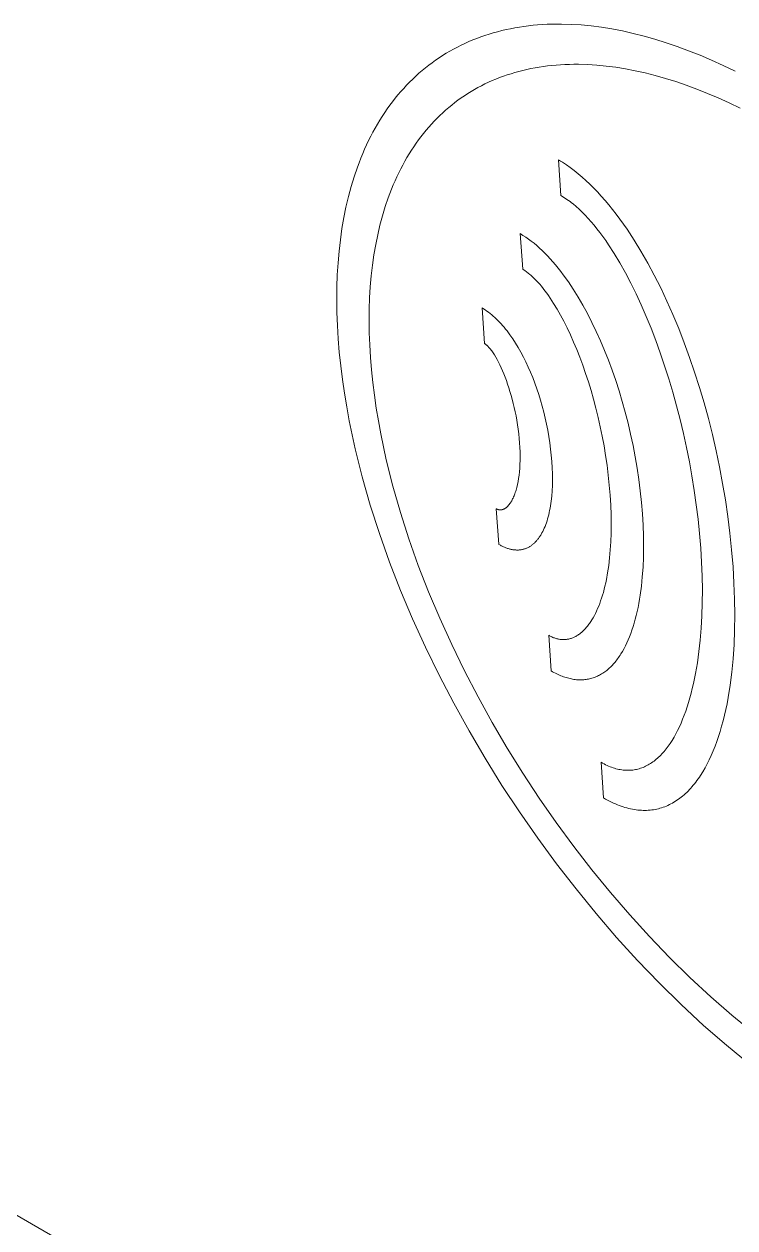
# Model space of a CAD drawing. Header units: inches. Extents: x -8 to 201, y -1 to 136.
# Drawn here: x 143.499 to 144.234, y 70.773 to 72.018 of the extents above; entities that cross this region are included whole.
import ezdxf

# ---------------------------------------------------------------- set-up
doc = ezdxf.new("R2010")
doc.units = ezdxf.units.IN
doc.layers.add('ZANO_R', color=7, linetype='Continuous', lineweight=0)

msp = doc.modelspace()

# ---------------------------------------------------------------- linework, layer by layer
at = {"layer": 'ZANO_R'}
for p, q in [((143.99753, 72.01208), (143.99306, 72.01104)), ((144.00205, 72.01303), (143.99753, 72.01208)), ((144.00661, 72.0139), (144.00205, 72.01303)), ((144.01123, 72.01468), (144.00661, 72.0139)), ((144.01588, 72.01538), (144.01123, 72.01468)), ((144.02058, 72.01599), (144.01588, 72.01538)), ((144.02533, 72.01651), (144.02058, 72.01599)), ((144.03012, 72.01694), (144.02533, 72.01651)), ((144.03495, 72.01728), (144.03012, 72.01694)), ((144.03983, 72.01754), (144.03495, 72.01728)), ((144.04475, 72.01771), (144.03983, 72.01754)), ((144.04971, 72.01779), (144.04475, 72.01771)), ((144.05471, 72.01778), (144.04971, 72.01779)), ((144.06484, 72.0175), (144.05471, 72.01778)), ((144.07514, 72.01685), (144.06484, 72.0175)), ((144.08559, 72.01585), (144.07514, 72.01685)), ((144.09619, 72.01448), (144.08559, 72.01585)), ((144.10695, 72.01275), (144.09619, 72.01448)), ((144.11785, 72.01065), (144.10695, 72.01275)), ((143.95901, 71.99964), (143.95498, 71.99783)), ((143.9631, 72.00136), (143.95901, 71.99964)), ((143.96723, 72.003), (143.9631, 72.00136)), ((143.97141, 72.00455), (143.96723, 72.003)), ((143.97564, 72.00602), (143.97141, 72.00455)), ((143.97992, 72.0074), (143.97564, 72.00602)), ((143.98425, 72.0087), (143.97992, 72.0074)), ((143.98863, 72.00991), (143.98425, 72.0087)), ((143.99306, 72.01104), (143.98863, 72.00991)), ((144.1289, 72.00818), (144.11785, 72.01065)), ((144.14009, 72.00535), (144.1289, 72.00818)), ((144.15142, 72.00214), (144.14009, 72.00535)), ((144.16288, 71.99855), (144.15142, 72.00214)), ((143.93559, 71.98756), (143.93187, 71.98526)), ((143.93937, 71.98978), (143.93559, 71.98756)), ((143.94319, 71.99192), (143.93937, 71.98978)), ((143.94707, 71.99398), (143.94319, 71.99192)), ((143.951, 71.99595), (143.94707, 71.99398)), ((143.95498, 71.99783), (143.951, 71.99595)), ((144.17447, 71.99459), (144.16288, 71.99855)), ((144.18619, 71.99025), (144.17447, 71.99459)), ((144.19803, 71.98552), (144.18619, 71.99025)), ((143.91754, 71.97524), (143.9141, 71.97253)), ((143.92104, 71.97787), (143.91754, 71.97524)), ((143.9246, 71.98041), (143.92104, 71.97787)), ((143.92821, 71.98288), (143.9246, 71.98041)), ((143.93187, 71.98526), (143.92821, 71.98288)), ((144.03605, 71.97394), (144.04043, 71.97451)), ((144.04043, 71.97451), (144.04485, 71.975)), ((144.04485, 71.975), (144.04931, 71.9754)), ((144.04931, 71.9754), (144.05381, 71.97572)), ((144.05381, 71.97572), (144.05835, 71.97596)), ((144.05835, 71.97596), (144.06293, 71.97612)), ((144.06293, 71.97612), (144.06756, 71.97619)), ((144.06756, 71.97619), (144.07222, 71.97618)), ((144.07222, 71.97618), (144.08165, 71.97592)), ((144.08165, 71.97592), (144.09124, 71.97532)), ((144.09124, 71.97532), (144.10097, 71.97438)), ((144.10097, 71.97438), (144.11085, 71.97311)), ((144.20999, 71.98042), (144.19803, 71.98552)), ((144.22206, 71.97493), (144.20999, 71.98042)), ((144.23425, 71.96905), (144.22206, 71.97493)), ((182.21152, 48.43115), (141.44177, 71.96957)), ((143.9041, 71.96392), (143.90088, 71.96088)), ((143.90737, 71.96687), (143.9041, 71.96392)), ((143.91071, 71.96974), (143.90737, 71.96687)), ((143.9141, 71.97253), (143.91071, 71.96974)), ((143.98689, 71.96089), (143.99074, 71.96241)), ((143.99074, 71.96241), (143.99463, 71.96386)), ((143.99463, 71.96386), (143.99858, 71.96523)), ((143.99858, 71.96523), (144.00256, 71.96651)), ((144.00256, 71.96651), (144.00659, 71.96772)), ((144.00659, 71.96772), (144.01067, 71.96885)), ((144.01067, 71.96885), (144.01479, 71.9699)), ((144.01479, 71.9699), (144.01896, 71.97087)), ((144.01896, 71.97087), (144.02317, 71.97176)), ((144.02317, 71.97176), (144.02742, 71.97257)), ((144.02742, 71.97257), (144.03171, 71.9733)), ((144.03171, 71.9733), (144.03605, 71.97394)), ((144.11085, 71.97311), (144.12086, 71.9715)), ((144.12086, 71.9715), (144.13102, 71.96954)), ((144.13102, 71.96954), (144.14131, 71.96724)), ((144.14131, 71.96724), (144.15173, 71.9646)), ((144.15173, 71.9646), (144.16228, 71.96161)), ((144.16228, 71.96161), (144.17295, 71.95827)), ((143.89157, 71.95131), (143.88858, 71.94797)), ((143.89461, 71.95458), (143.89157, 71.95131)), ((143.89772, 71.95777), (143.89461, 71.95458)), ((143.90088, 71.96088), (143.89772, 71.95777)), ((143.96128, 71.94804), (143.96479, 71.95011)), ((143.96479, 71.95011), (143.96835, 71.9521)), ((143.96835, 71.9521), (143.97196, 71.95401)), ((143.97196, 71.95401), (143.97562, 71.95585)), ((143.97562, 71.95585), (143.97933, 71.95761)), ((143.97933, 71.95761), (143.98309, 71.95929)), ((143.98309, 71.95929), (143.98689, 71.96089)), ((144.17295, 71.95827), (144.18375, 71.95458)), ((144.18375, 71.95458), (144.19466, 71.95054)), ((144.19466, 71.95054), (144.20569, 71.94614)), ((143.87998, 71.93745), (143.87724, 71.93379)), ((143.88279, 71.94103), (143.87998, 71.93745)), ((143.88566, 71.94454), (143.88279, 71.94103)), ((143.88858, 71.94797), (143.88566, 71.94454)), ((143.94446, 71.93656), (143.94772, 71.93901)), ((143.94772, 71.93901), (143.95103, 71.94138)), ((143.95103, 71.94138), (143.9544, 71.94368)), ((143.9544, 71.94368), (143.95781, 71.9459)), ((143.95781, 71.9459), (143.96128, 71.94804)), ((144.20569, 71.94614), (144.21682, 71.94139)), ((144.21682, 71.94139), (144.22807, 71.93627)), ((143.87194, 71.92623), (143.86938, 71.92234)), ((143.87456, 71.93005), (143.87194, 71.92623)), ((143.87724, 71.93379), (143.87456, 71.93005)), ((143.92894, 71.92319), (143.93194, 71.92602)), ((143.93194, 71.92602), (143.93499, 71.92877)), ((143.93499, 71.92877), (143.9381, 71.93144)), ((143.9381, 71.93144), (143.94125, 71.93404)), ((143.94125, 71.93404), (143.94446, 71.93656)), ((144.22807, 71.93627), (144.23942, 71.9308)), ((143.86445, 71.91432), (143.86207, 71.91019)), ((143.86688, 71.91837), (143.86445, 71.91432)), ((143.86938, 71.92234), (143.86688, 71.91837)), ((143.91749, 71.91116), (143.92027, 71.91428)), ((143.92027, 71.91428), (143.92311, 71.91733)), ((143.92311, 71.91733), (143.926, 71.9203)), ((143.926, 71.9203), (143.92894, 71.92319)), ((143.85753, 71.90172), (143.85535, 71.89737)), ((143.85977, 71.90599), (143.85753, 71.90172)), ((143.86207, 71.91019), (143.85977, 71.90599)), ((143.90693, 71.89796), (143.90948, 71.90137)), ((143.90948, 71.90137), (143.9121, 71.90471)), ((143.9121, 71.90471), (143.91477, 71.90797)), ((143.91477, 71.90797), (143.91749, 71.91116)), ((143.85119, 71.88844), (143.84921, 71.88386)), ((143.85324, 71.89294), (143.85119, 71.88844)), ((143.85535, 71.89737), (143.85324, 71.89294)), ((143.89728, 71.8836), (143.8996, 71.88729)), ((143.8996, 71.88729), (143.90199, 71.89092)), ((143.90199, 71.89092), (143.90443, 71.89448)), ((143.90443, 71.89448), (143.90693, 71.89796)), ((143.84545, 71.87448), (143.84367, 71.86968)), ((143.8473, 71.87921), (143.84545, 71.87448)), ((143.84921, 71.88386), (143.8473, 71.87921)), ((143.89066, 71.87207), (143.8928, 71.87599)), ((143.8928, 71.87599), (143.89501, 71.87983)), ((143.89501, 71.87983), (143.89728, 71.8836)), ((144.05154, 71.87737), (144.05415, 71.84049)), ((144.0536, 71.87616), (144.05154, 71.87737)), ((144.05566, 71.87489), (144.0536, 71.87616)), ((144.05977, 71.87221), (144.05566, 71.87489)), ((143.84367, 71.86968), (143.84032, 71.85986)), ((143.88457, 71.85991), (143.88654, 71.86404)), ((143.88654, 71.86404), (143.88857, 71.86809)), ((143.88857, 71.86809), (143.89066, 71.87207)), ((144.06387, 71.86935), (144.05977, 71.87221)), ((144.06794, 71.8663), (144.06387, 71.86935)), ((144.072, 71.86306), (144.06794, 71.8663)), ((144.07604, 71.85964), (144.072, 71.86306)), ((143.83724, 71.84974), (143.83444, 71.83933)), ((143.84032, 71.85986), (143.83724, 71.84974)), ((143.87904, 71.84712), (143.88082, 71.85146)), ((143.88082, 71.85146), (143.88267, 71.85572)), ((143.88267, 71.85572), (143.88457, 71.85991)), ((144.08006, 71.85605), (144.07604, 71.85964)), ((144.08406, 71.85228), (144.08006, 71.85605)), ((144.08803, 71.84834), (144.08406, 71.85228)), ((143.83444, 71.83933), (143.83193, 71.82863)), ((143.87254, 71.8291), (143.87566, 71.83825)), ((143.87566, 71.83825), (143.87732, 71.84272)), ((143.87732, 71.84272), (143.87904, 71.84712)), ((144.05415, 71.84049), (144.05573, 71.83956)), ((144.05573, 71.83956), (144.0573, 71.83858)), ((144.0573, 71.83858), (144.05887, 71.83756)), ((144.05887, 71.83756), (144.06044, 71.83649)), ((144.09198, 71.84423), (144.08803, 71.84834)), ((144.09591, 71.83995), (144.09198, 71.84423)), ((144.0998, 71.83551), (144.09591, 71.83995)), ((143.83193, 71.82863), (143.82969, 71.81765)), ((143.86967, 71.81968), (143.87254, 71.8291)), ((144.06044, 71.83649), (144.06201, 71.83538)), ((144.06201, 71.83538), (144.06358, 71.83422)), ((144.06358, 71.83422), (144.06515, 71.83301)), ((144.06515, 71.83301), (144.06671, 71.83176)), ((144.06671, 71.83176), (144.06984, 71.82913)), ((144.06984, 71.82913), (144.07296, 71.82633)), ((144.07296, 71.82633), (144.07607, 71.82336)), ((144.10367, 71.83091), (144.0998, 71.83551)), ((144.10751, 71.82616), (144.10367, 71.83091)), ((144.11131, 71.82125), (144.10751, 71.82616)), ((143.82969, 71.81765), (143.82775, 71.80638)), ((143.86707, 71.80999), (143.86967, 71.81968)), ((144.07607, 71.82336), (144.07917, 71.82022)), ((144.07917, 71.82022), (144.08226, 71.81692)), ((144.08226, 71.81692), (144.08534, 71.81346)), ((144.08534, 71.81346), (144.0884, 71.80985)), ((144.11508, 71.8162), (144.11131, 71.82125)), ((144.12253, 71.80564), (144.11508, 71.8162)), ((143.82775, 71.80638), (143.8261, 71.79482)), ((143.86265, 71.78979), (143.86472, 71.80003)), ((143.86472, 71.80003), (143.86707, 71.80999)), ((144.01204, 71.80108), (144.01466, 71.7642)), ((144.01349, 71.80023), (144.01204, 71.80108)), ((144.01493, 71.79934), (144.01349, 71.80023)), ((144.0884, 71.80985), (144.09145, 71.80608)), ((144.09145, 71.80608), (144.09448, 71.80216)), ((144.09448, 71.80216), (144.0975, 71.79809)), ((144.12982, 71.79452), (144.12253, 71.80564)), ((143.8261, 71.79482), (143.82475, 71.78299)), ((143.86084, 71.7793), (143.86265, 71.78979)), ((144.01782, 71.79747), (144.01493, 71.79934)), ((144.02069, 71.79546), (144.01782, 71.79747)), ((144.02356, 71.79333), (144.02069, 71.79546)), ((144.0264, 71.79108), (144.02356, 71.79333)), ((144.02924, 71.7887), (144.0264, 71.79108)), ((144.03206, 71.78619), (144.02924, 71.7887)), ((144.0975, 71.79809), (144.1005, 71.79388)), ((144.1005, 71.79388), (144.10347, 71.78953)), ((144.10347, 71.78953), (144.10936, 71.78042)), ((144.13696, 71.78287), (144.12982, 71.79452)), ((143.82475, 71.78299), (143.8237, 71.77087)), ((143.8593, 71.76854), (143.86084, 71.7793)), ((144.03486, 71.78357), (144.03206, 71.78619)), ((144.03765, 71.78084), (144.03486, 71.78357)), ((144.04042, 71.77798), (144.03765, 71.78084)), ((144.04317, 71.77502), (144.04042, 71.77798)), ((144.04591, 71.77194), (144.04317, 71.77502)), ((144.10936, 71.78042), (144.11516, 71.77077)), ((144.14394, 71.77069), (144.13696, 71.78287)), ((143.8237, 71.77087), (143.82295, 71.75848)), ((143.85804, 71.75752), (143.8593, 71.76854)), ((144.01466, 71.7642), (144.01551, 71.7637)), ((144.01551, 71.7637), (144.01637, 71.76316)), ((144.01637, 71.76316), (144.01723, 71.76259)), ((144.01723, 71.76259), (144.0181, 71.762)), ((144.04862, 71.76875), (144.04591, 71.77194)), ((144.05131, 71.76546), (144.04862, 71.76875)), ((144.05398, 71.76206), (144.05131, 71.76546)), ((144.11516, 71.77077), (144.12085, 71.76063)), ((144.15073, 71.75803), (144.14394, 71.77069)), ((143.82295, 71.75848), (143.82251, 71.74581)), ((143.85706, 71.74623), (143.85804, 71.75752)), ((144.0181, 71.762), (144.01896, 71.76138)), ((144.01896, 71.76138), (144.01983, 71.76073)), ((144.01983, 71.76073), (144.02071, 71.76005)), ((144.02071, 71.76005), (144.02158, 71.75934)), ((144.02158, 71.75934), (144.02334, 71.75784)), ((144.02334, 71.75784), (144.02511, 71.75624)), ((144.02511, 71.75624), (144.02689, 71.75452)), ((144.02689, 71.75452), (144.02867, 71.7527)), ((144.02867, 71.7527), (144.03046, 71.75078)), ((144.03046, 71.75078), (144.03225, 71.74875)), ((144.05662, 71.75856), (144.05398, 71.76206)), ((144.06184, 71.75126), (144.05662, 71.75856)), ((144.06695, 71.74358), (144.06184, 71.75126)), ((144.12085, 71.76063), (144.12643, 71.75001)), ((144.12643, 71.75001), (144.13188, 71.73894)), ((144.15734, 71.7449), (144.15073, 71.75803)), ((143.82251, 71.74581), (143.82238, 71.73287)), ((143.85637, 71.73469), (143.85706, 71.74623)), ((144.03225, 71.74875), (144.03404, 71.74662)), ((144.03404, 71.74662), (144.03584, 71.74439)), ((144.03584, 71.74439), (144.03764, 71.74206)), ((144.03764, 71.74206), (144.03944, 71.73964)), ((144.03944, 71.73964), (144.04124, 71.73712)), ((144.07196, 71.73552), (144.06695, 71.74358)), ((144.13188, 71.73894), (144.1372, 71.72744)), ((144.16375, 71.73133), (144.15734, 71.7449)), ((143.82238, 71.73287), (143.82257, 71.71966)), ((143.85596, 71.72289), (143.85637, 71.73469)), ((144.04124, 71.73712), (144.04303, 71.73451)), ((144.04303, 71.73451), (144.04661, 71.72901)), ((144.04661, 71.72901), (144.05017, 71.72315)), ((144.07684, 71.72712), (144.07196, 71.73552)), ((144.0816, 71.71838), (144.07684, 71.72712)), ((144.1372, 71.72744), (144.14237, 71.71555)), ((144.16995, 71.71734), (144.16375, 71.73133)), ((143.82257, 71.71966), (143.82307, 71.70618)), ((143.85583, 71.71084), (143.85596, 71.72289)), ((143.97258, 71.7243), (143.97519, 71.68745)), ((143.97427, 71.72328), (143.97258, 71.7243)), ((143.97595, 71.7222), (143.97427, 71.72328)), ((143.97763, 71.72105), (143.97595, 71.7222)), ((143.9793, 71.71983), (143.97763, 71.72105)), ((143.98096, 71.71855), (143.9793, 71.71983)), ((143.98261, 71.71721), (143.98096, 71.71855)), ((143.98424, 71.7158), (143.98261, 71.71721)), ((143.98587, 71.71432), (143.98424, 71.7158)), ((143.98749, 71.71279), (143.98587, 71.71432)), ((143.98909, 71.7112), (143.98749, 71.71279)), ((144.05017, 71.72315), (144.05369, 71.71696)), ((144.05369, 71.71696), (144.05718, 71.71044)), ((144.08623, 71.70933), (144.0816, 71.71838)), ((144.14237, 71.71555), (144.14739, 71.70327)), ((144.17593, 71.70296), (144.16995, 71.71734)), ((143.82307, 71.70618), (143.82389, 71.69243)), ((143.85601, 71.69854), (143.85583, 71.71084)), ((143.99068, 71.70955), (143.98909, 71.7112)), ((143.99226, 71.70784), (143.99068, 71.70955)), ((143.99382, 71.70607), (143.99226, 71.70784)), ((143.99538, 71.70425), (143.99382, 71.70607)), ((143.99691, 71.70238), (143.99538, 71.70425)), ((143.99843, 71.70045), (143.99691, 71.70238)), ((144.00143, 71.69643), (143.99843, 71.70045)), ((144.05718, 71.71044), (144.06061, 71.7036)), ((144.06061, 71.7036), (144.06399, 71.69645)), ((144.09071, 71.69997), (144.08623, 71.70933)), ((144.14739, 71.70327), (144.15225, 71.69064)), ((144.18168, 71.68821), (144.17593, 71.70296)), ((143.82389, 71.69243), (143.82503, 71.6785)), ((143.85647, 71.68598), (143.85601, 71.69854)), ((144.00437, 71.69221), (144.00143, 71.69643)), ((144.00723, 71.6878), (144.00437, 71.69221)), ((144.01002, 71.6832), (144.00723, 71.6878)), ((144.06399, 71.69645), (144.06731, 71.68902)), ((144.06731, 71.68902), (144.07055, 71.68131)), ((144.09505, 71.69033), (144.09071, 71.69997)), ((144.09924, 71.68043), (144.09505, 71.69033)), ((144.15225, 71.69064), (144.15694, 71.67769)), ((144.18718, 71.67311), (144.18168, 71.68821)), ((143.82503, 71.6785), (143.82648, 71.66447)), ((143.85724, 71.67318), (143.85647, 71.68598)), ((143.97519, 71.68742), (143.97548, 71.68725)), ((143.97548, 71.68725), (143.97576, 71.68707)), ((143.97576, 71.68707), (143.97605, 71.68687)), ((143.97605, 71.68687), (143.97634, 71.68666)), ((143.97634, 71.68666), (143.97664, 71.68644)), ((143.97664, 71.68644), (143.97693, 71.6862)), ((143.97693, 71.6862), (143.97724, 71.68595)), ((143.97724, 71.68595), (143.97754, 71.68569)), ((143.97754, 71.68569), (143.97784, 71.68541)), ((143.97784, 71.68541), (143.97815, 71.68512)), ((143.97815, 71.68512), (143.97877, 71.6845)), ((143.97877, 71.6845), (143.97941, 71.68383)), ((143.97941, 71.68383), (143.98005, 71.68312)), ((143.98005, 71.68312), (143.98069, 71.68235)), ((143.98069, 71.68235), (143.98135, 71.68153)), ((143.98135, 71.68153), (143.98201, 71.68067)), ((143.98201, 71.68067), (143.98268, 71.67976)), ((143.98268, 71.67976), (143.98335, 71.6788)), ((143.98335, 71.6788), (143.98403, 71.67779)), ((143.98403, 71.67779), (143.9854, 71.67565)), ((143.9854, 71.67565), (143.98679, 71.67333)), ((144.01274, 71.67843), (144.01002, 71.6832)), ((144.01537, 71.67349), (144.01274, 71.67843)), ((144.07055, 71.68131), (144.0737, 71.67333)), ((144.10326, 71.67027), (144.09924, 71.68043)), ((144.15694, 71.67769), (144.16144, 71.66443)), ((143.82648, 71.66447), (143.82824, 71.65035)), ((143.8583, 71.6602), (143.85724, 71.67318)), ((143.98679, 71.67333), (143.98818, 71.67084)), ((143.98818, 71.67084), (143.98957, 71.66819)), ((143.98957, 71.66819), (143.99097, 71.66538)), ((143.99097, 71.66538), (143.99235, 71.66242)), ((144.01793, 71.66838), (144.01537, 71.67349)), ((144.02039, 71.66313), (144.01793, 71.66838)), ((144.02276, 71.65773), (144.02039, 71.66313)), ((144.0737, 71.67333), (144.07677, 71.6651)), ((144.07677, 71.6651), (144.07973, 71.65663)), ((144.10711, 71.65988), (144.10326, 71.67027)), ((144.16144, 71.66443), (144.16574, 71.6509)), ((144.19244, 71.6577), (144.18718, 71.67311)), ((143.82824, 71.65035), (143.83029, 71.63615)), ((143.85965, 71.64714), (143.8583, 71.6602)), ((143.99235, 71.66242), (143.99373, 71.65931)), ((143.99373, 71.65931), (143.99509, 71.65606)), ((143.99509, 71.65606), (143.99644, 71.65267)), ((143.99644, 71.65267), (143.99775, 71.64915)), ((144.02504, 71.6522), (144.02276, 71.65773)), ((144.02722, 71.64655), (144.02504, 71.6522)), ((144.07973, 71.65663), (144.08258, 71.64794)), ((144.11079, 71.64928), (144.10711, 71.65988)), ((144.16574, 71.6509), (144.16985, 71.63711)), ((144.19744, 71.64199), (144.19244, 71.6577)), ((143.86129, 71.63399), (143.85965, 71.64714)), ((143.99775, 71.64915), (143.99904, 71.64551)), ((143.99904, 71.64551), (144.0003, 71.64175)), ((144.0003, 71.64175), (144.00151, 71.63788)), ((144.02929, 71.64077), (144.02722, 71.64655)), ((144.03126, 71.63489), (144.02929, 71.64077)), ((144.08258, 71.64794), (144.08532, 71.63903)), ((144.08532, 71.63903), (144.08792, 71.62992)), ((144.11428, 71.63847), (144.11079, 71.64928)), ((144.11758, 71.62749), (144.11428, 71.63847)), ((144.20216, 71.62601), (144.19744, 71.64199)), ((143.83029, 71.63615), (143.83265, 71.62187)), ((143.8632, 71.62076), (143.86129, 71.63399)), ((144.00151, 71.63788), (144.00269, 71.6339)), ((144.00269, 71.6339), (144.00381, 71.62981)), ((144.00381, 71.62981), (144.00488, 71.62563)), ((144.00488, 71.62563), (144.0059, 71.62136)), ((144.03312, 71.6289), (144.03126, 71.63489)), ((144.03486, 71.62282), (144.03312, 71.6289)), ((144.08792, 71.62992), (144.09039, 71.62062)), ((144.12068, 71.61633), (144.11758, 71.62749)), ((144.16985, 71.63711), (144.17374, 71.6231)), ((144.2066, 71.60978), (144.20216, 71.62601)), ((143.83265, 71.62187), (143.83529, 71.60752)), ((143.86539, 71.60746), (143.8632, 71.62076)), ((144.0059, 71.62136), (144.00685, 71.61701)), ((144.00685, 71.61701), (144.00774, 71.61257)), ((144.03648, 71.61666), (144.03486, 71.62282)), ((144.03798, 71.61043), (144.03648, 71.61666)), ((144.09039, 71.62062), (144.09272, 71.61114)), ((144.12357, 71.60503), (144.12068, 71.61633)), ((144.17374, 71.6231), (144.17741, 71.60888)), ((143.83529, 71.60752), (143.83823, 71.5931)), ((143.86786, 71.5941), (143.86539, 71.60746)), ((144.00774, 71.61257), (144.00856, 71.60807)), ((144.00856, 71.60807), (144.0093, 71.60349)), ((144.0093, 71.60349), (144.00996, 71.59885)), ((144.03936, 71.60412), (144.03798, 71.61043)), ((144.04061, 71.59776), (144.03936, 71.60412)), ((144.09272, 71.61114), (144.09489, 71.6015)), ((144.09489, 71.6015), (144.0969, 71.59171)), ((144.12625, 71.5936), (144.12357, 71.60503)), ((144.17741, 71.60888), (144.18084, 71.59449)), ((144.21075, 71.59334), (144.2066, 71.60978)), ((143.83823, 71.5931), (143.84144, 71.57863)), ((143.87059, 71.58067), (143.86786, 71.5941)), ((144.00996, 71.59885), (144.01053, 71.59416)), ((144.01053, 71.59416), (144.01102, 71.58941)), ((144.01102, 71.58941), (144.01141, 71.58462)), ((144.04172, 71.59135), (144.04061, 71.59776)), ((144.04269, 71.58489), (144.04172, 71.59135)), ((144.0969, 71.59171), (144.09874, 71.58179)), ((144.12871, 71.58205), (144.12625, 71.5936)), ((144.18084, 71.59449), (144.18404, 71.57995)), ((144.21459, 71.57669), (144.21075, 71.59334)), ((143.84144, 71.57863), (143.84872, 71.54953)), ((143.87359, 71.56719), (143.87059, 71.58067)), ((144.01141, 71.58462), (144.01169, 71.57989)), ((144.01169, 71.57989), (144.01187, 71.57532)), ((144.04353, 71.57841), (144.04269, 71.58489)), ((144.04422, 71.57189), (144.04353, 71.57841)), ((144.09874, 71.58179), (144.1004, 71.57174)), ((144.13094, 71.57041), (144.12871, 71.58205)), ((144.18404, 71.57995), (144.18698, 71.56528)), ((144.21812, 71.55988), (144.21459, 71.57669)), ((143.88036, 71.54009), (143.87359, 71.56719)), ((144.01191, 71.56668), (144.01178, 71.5626)), ((144.01187, 71.57532), (144.01194, 71.57092)), ((144.01194, 71.57092), (144.01191, 71.56668)), ((144.04475, 71.56537), (144.04422, 71.57189)), ((144.04514, 71.55893), (144.04475, 71.56537)), ((144.1004, 71.57174), (144.10187, 71.56158)), ((144.13294, 71.55868), (144.13094, 71.57041)), ((144.18698, 71.56528), (144.18965, 71.5505)), ((144.01086, 71.55137), (144.01039, 71.54796)), ((144.01126, 71.55495), (144.01086, 71.55137)), ((144.01156, 71.55869), (144.01126, 71.55495)), ((144.01178, 71.5626), (144.01156, 71.55869)), ((144.04535, 71.55269), (144.04514, 71.55893)), ((144.04541, 71.54665), (144.04535, 71.55269)), ((144.10187, 71.56158), (144.10314, 71.55132)), ((144.10314, 71.55132), (144.10421, 71.54097)), ((144.13469, 71.54689), (144.13294, 71.55868)), ((144.22132, 71.54291), (144.21812, 71.55988)), ((143.84872, 71.54953), (143.85708, 71.52028)), ((143.88815, 71.51285), (143.88036, 71.54009)), ((144.00855, 71.53873), (144.00818, 71.53734)), ((144.00923, 71.54164), (144.00855, 71.53873)), ((144.00985, 71.54472), (144.00923, 71.54164)), ((144.01039, 71.54796), (144.00985, 71.54472)), ((144.04504, 71.5352), (144.0453, 71.54082)), ((144.0453, 71.54082), (144.04541, 71.54665)), ((144.10421, 71.54097), (144.10506, 71.53055)), ((144.13619, 71.53505), (144.13469, 71.54689)), ((144.18965, 71.5505), (144.19206, 71.53565)), ((144.22419, 71.52582), (144.22132, 71.54291)), ((144.00427, 71.52673), (144.00378, 71.52576)), ((144.00475, 71.52774), (144.00427, 71.52673)), ((144.00523, 71.52879), (144.00475, 71.52774)), ((144.00569, 71.52988), (144.00523, 71.52879)), ((144.00613, 71.53102), (144.00569, 71.52988)), ((144.00657, 71.5322), (144.00613, 71.53102)), ((144.00699, 71.53342), (144.00657, 71.5322)), ((144.0074, 71.53468), (144.00699, 71.53342)), ((144.0078, 71.53599), (144.0074, 71.53468)), ((144.00818, 71.53734), (144.0078, 71.53599)), ((144.04407, 71.52461), (144.04463, 71.52979)), ((144.04463, 71.52979), (144.04504, 71.5352)), ((144.10506, 71.53055), (144.10568, 71.52026)), ((144.13743, 71.52318), (144.13619, 71.53505)), ((144.19206, 71.53565), (144.19418, 71.52075)), ((143.85708, 71.52028), (143.8665, 71.49093)), ((143.98731, 71.51665), (143.98992, 71.47987)), ((143.98759, 71.51649), (143.98731, 71.51665)), ((143.98787, 71.51635), (143.98759, 71.51649)), ((143.98816, 71.51621), (143.98787, 71.51635)), ((143.98844, 71.51609), (143.98816, 71.51621)), ((143.98859, 71.51603), (143.98844, 71.51609)), ((143.98873, 71.51598), (143.98859, 71.51603)), ((143.98888, 71.51592), (143.98873, 71.51598)), ((143.98902, 71.51587), (143.98888, 71.51592)), ((143.98916, 71.51583), (143.98902, 71.51587)), ((143.98931, 71.51578), (143.98916, 71.51583)), ((143.98945, 71.51574), (143.98931, 71.51578)), ((143.9896, 71.51571), (143.98945, 71.51574)), ((143.98974, 71.51567), (143.9896, 71.51571)), ((143.98989, 71.51564), (143.98974, 71.51567)), ((143.99003, 71.51561), (143.98989, 71.51564)), ((143.99018, 71.51558), (143.99003, 71.51561)), ((143.99033, 71.51556), (143.99018, 71.51558)), ((143.99047, 71.51554), (143.99033, 71.51556)), ((143.99062, 71.51552), (143.99047, 71.51554)), ((143.99076, 71.5155), (143.99062, 71.51552)), ((143.99091, 71.51549), (143.99076, 71.5155)), ((143.99106, 71.51548), (143.99091, 71.51549)), ((143.9912, 71.51547), (143.99106, 71.51548)), ((143.99135, 71.51546), (143.9912, 71.51547)), ((143.9915, 71.51546), (143.99135, 71.51546)), ((143.99165, 71.51546), (143.9915, 71.51546)), ((143.99179, 71.51547), (143.99165, 71.51546)), ((143.99194, 71.51547), (143.99179, 71.51547)), ((143.99209, 71.51548), (143.99194, 71.51547)), ((143.99224, 71.51549), (143.99209, 71.51548)), ((143.99238, 71.51551), (143.99224, 71.51549)), ((143.99253, 71.51553), (143.99238, 71.51551)), ((143.99268, 71.51555), (143.99253, 71.51553)), ((143.99283, 71.51557), (143.99268, 71.51555)), ((143.99297, 71.51559), (143.99283, 71.51557)), ((143.99312, 71.51562), (143.99297, 71.51559)), ((143.99327, 71.51565), (143.99312, 71.51562)), ((143.99342, 71.51569), (143.99327, 71.51565)), ((143.99356, 71.51572), (143.99342, 71.51569)), ((143.99371, 71.51576), (143.99356, 71.51572)), ((143.99401, 71.51585), (143.99371, 71.51576)), ((143.9943, 71.51595), (143.99401, 71.51585)), ((143.9946, 71.51606), (143.9943, 71.51595)), ((143.99489, 71.51618), (143.9946, 71.51606)), ((143.99519, 71.51631), (143.99489, 71.51618)), ((143.99548, 71.51645), (143.99519, 71.51631)), ((143.99577, 71.5166), (143.99548, 71.51645)), ((143.99607, 71.51677), (143.99577, 71.5166)), ((143.99636, 71.51694), (143.99607, 71.51677)), ((143.99665, 71.51713), (143.99636, 71.51694)), ((143.99694, 71.51732), (143.99665, 71.51713)), ((143.99723, 71.51753), (143.99694, 71.51732)), ((143.99752, 71.51775), (143.99723, 71.51753)), ((143.99781, 71.51798), (143.99752, 71.51775)), ((143.9981, 71.51822), (143.99781, 71.51798)), ((143.99838, 71.51847), (143.9981, 71.51822)), ((143.99867, 71.51873), (143.99838, 71.51847)), ((143.99895, 71.519), (143.99867, 71.51873)), ((143.99923, 71.51929), (143.99895, 71.519)), ((143.99951, 71.51958), (143.99923, 71.51929)), ((143.99979, 71.51989), (143.99951, 71.51958)), ((144.00007, 71.5202), (143.99979, 71.51989)), ((144.00035, 71.52053), (144.00007, 71.5202)), ((144.00062, 71.52087), (144.00035, 71.52053)), ((144.0009, 71.52122), (144.00062, 71.52087)), ((144.00117, 71.52158), (144.0009, 71.52122)), ((144.00171, 71.52233), (144.00117, 71.52158)), ((144.00224, 71.52312), (144.00171, 71.52233)), ((144.00276, 71.52396), (144.00224, 71.52312)), ((144.00327, 71.52484), (144.00276, 71.52396)), ((144.00378, 71.52576), (144.00327, 71.52484)), ((144.04204, 71.51264), (144.04251, 71.51491)), ((144.04251, 71.51491), (144.04296, 71.51725)), ((144.04296, 71.51725), (144.04337, 71.51965)), ((144.04337, 71.51965), (144.04374, 71.5221)), ((144.04374, 71.5221), (144.04407, 71.52461)), ((144.10568, 71.52026), (144.10605, 71.51031)), ((144.13841, 71.51129), (144.13743, 71.52318)), ((144.19418, 71.52075), (144.19601, 71.50582)), ((144.22672, 71.50863), (144.22419, 71.52582)), ((143.89692, 71.48551), (143.88815, 71.51285)), ((144.03844, 71.50022), (144.03913, 71.50214)), ((144.03913, 71.50214), (144.03978, 71.50412)), ((144.03978, 71.50412), (144.04039, 71.50616)), ((144.04039, 71.50616), (144.04097, 71.50826)), ((144.04097, 71.50826), (144.04152, 71.51042)), ((144.04152, 71.51042), (144.04204, 71.51264)), ((144.10605, 71.51031), (144.10619, 71.50071)), ((144.13911, 71.49957), (144.13841, 71.51129)), ((144.19601, 71.50582), (144.19754, 71.49088)), ((144.22888, 71.49137), (144.22672, 71.50863)), ((143.8665, 71.49093), (143.87693, 71.46152)), ((144.03231, 71.48788), (144.03277, 71.48859)), ((144.03277, 71.48859), (144.03323, 71.48932)), ((144.03323, 71.48932), (144.03368, 71.49006)), ((144.03368, 71.49006), (144.03455, 71.49159)), ((144.03455, 71.49159), (144.03539, 71.49319)), ((144.03539, 71.49319), (144.0362, 71.49485)), ((144.0362, 71.49485), (144.03698, 71.49658)), ((144.03698, 71.49658), (144.03773, 71.49837)), ((144.03773, 71.49837), (144.03844, 71.50022)), ((144.1061, 71.49145), (144.10578, 71.48254)), ((144.10619, 71.50071), (144.1061, 71.49145)), ((144.13952, 71.48818), (144.13911, 71.49957)), ((144.19754, 71.49088), (144.19876, 71.47597)), ((144.23068, 71.47406), (144.22888, 71.49137)), ((143.90664, 71.45812), (143.89692, 71.48551)), ((143.98992, 71.47987), (143.98992, 71.47978)), ((143.98993, 71.47977), (143.99161, 71.47883)), ((143.99161, 71.47883), (143.99245, 71.47839)), ((143.99245, 71.47839), (143.99328, 71.47798)), ((143.99328, 71.47798), (143.99411, 71.47758)), ((143.99411, 71.47758), (143.99493, 71.47721)), ((143.99493, 71.47721), (143.99575, 71.47685)), ((143.99575, 71.47685), (143.99656, 71.47652)), ((143.99656, 71.47652), (143.99737, 71.47621)), ((143.99737, 71.47621), (143.99817, 71.47591)), ((144.01905, 71.47603), (144.01968, 71.47632)), ((144.01968, 71.47632), (144.02031, 71.47663)), ((144.02031, 71.47663), (144.02092, 71.47695)), ((144.02092, 71.47695), (144.02153, 71.4773)), ((144.02153, 71.4773), (144.02214, 71.47766)), ((144.02214, 71.47766), (144.02274, 71.47804)), ((144.02274, 71.47804), (144.02333, 71.47844)), ((144.02333, 71.47844), (144.02391, 71.47885)), ((144.02391, 71.47885), (144.02449, 71.47929)), ((144.02449, 71.47929), (144.02506, 71.47974)), ((144.02506, 71.47974), (144.02562, 71.48021)), ((144.02562, 71.48021), (144.02618, 71.48069)), ((144.02618, 71.48069), (144.02673, 71.4812)), ((144.02673, 71.4812), (144.02727, 71.48172)), ((144.02727, 71.48172), (144.02781, 71.48226)), ((144.02781, 71.48226), (144.02834, 71.48282)), ((144.02834, 71.48282), (144.02886, 71.48339)), ((144.02886, 71.48339), (144.02938, 71.48398)), ((144.02938, 71.48398), (144.02988, 71.48459)), ((144.02988, 71.48459), (144.03038, 71.48521)), ((144.03038, 71.48521), (144.03088, 71.48586)), ((144.03088, 71.48586), (144.03136, 71.48651)), ((144.03136, 71.48651), (144.03184, 71.48719)), ((144.03184, 71.48719), (144.03231, 71.48788)), ((144.10578, 71.48254), (144.10526, 71.47398)), ((144.13948, 71.46645), (144.13964, 71.47714)), ((144.13964, 71.47714), (144.13952, 71.48818)), ((143.99817, 71.47591), (143.99897, 71.47564)), ((143.99897, 71.47564), (143.99976, 71.47539)), ((143.99976, 71.47539), (144.00055, 71.47516)), ((144.00055, 71.47516), (144.00133, 71.47495)), ((144.00133, 71.47495), (144.00211, 71.47476)), ((144.00211, 71.47476), (144.00288, 71.47459)), ((144.00288, 71.47459), (144.00365, 71.47444)), ((144.00365, 71.47444), (144.00441, 71.4743)), ((144.00441, 71.4743), (144.00516, 71.47419)), ((144.00516, 71.47419), (144.00591, 71.4741)), ((144.00591, 71.4741), (144.00666, 71.47403)), ((144.00666, 71.47403), (144.00739, 71.47398)), ((144.00739, 71.47398), (144.00813, 71.47395)), ((144.00813, 71.47395), (144.00885, 71.47393)), ((144.00885, 71.47393), (144.00958, 71.47394)), ((144.00958, 71.47394), (144.01029, 71.47397)), ((144.01029, 71.47397), (144.011, 71.47401)), ((144.011, 71.47401), (144.01171, 71.47407)), ((144.01171, 71.47407), (144.0124, 71.47416)), ((144.0124, 71.47416), (144.0131, 71.47426)), ((144.0131, 71.47426), (144.01378, 71.47438)), ((144.01378, 71.47438), (144.01446, 71.47452)), ((144.01446, 71.47452), (144.01514, 71.47468)), ((144.01514, 71.47468), (144.01581, 71.47486)), ((144.01581, 71.47486), (144.01647, 71.47506)), ((144.01647, 71.47506), (144.01712, 71.47527)), ((144.01712, 71.47527), (144.01777, 71.47551)), ((144.01777, 71.47551), (144.01842, 71.47576)), ((144.01842, 71.47576), (144.01905, 71.47603)), ((144.10452, 71.46577), (144.10359, 71.45793)), ((144.10526, 71.47398), (144.10452, 71.46577)), ((144.13905, 71.45612), (144.13948, 71.46645)), ((144.19876, 71.47597), (144.19964, 71.46125)), ((144.23211, 71.45672), (144.23068, 71.47406)), ((143.87693, 71.46152), (143.88836, 71.43212)), ((143.91728, 71.43074), (143.90664, 71.45812)), ((144.10359, 71.45793), (144.10247, 71.45044)), ((144.13835, 71.44617), (144.13905, 71.45612)), ((144.19964, 71.46125), (144.20019, 71.44688)), ((144.23313, 71.43961), (144.23211, 71.45672)), ((144.10044, 71.4399), (144.09968, 71.43658)), ((144.10116, 71.44333), (144.10044, 71.4399)), ((144.10247, 71.45044), (144.10116, 71.44333)), ((144.13739, 71.43659), (144.13835, 71.44617)), ((144.20019, 71.44688), (144.20042, 71.43288)), ((144.23373, 71.42299), (144.23313, 71.43961)), ((143.88836, 71.43212), (143.90074, 71.40276)), ((143.92881, 71.4034), (143.91728, 71.43074)), ((144.09714, 71.42715), (144.09622, 71.42419)), ((144.09803, 71.4302), (144.09714, 71.42715)), ((144.09888, 71.43334), (144.09803, 71.4302)), ((144.09968, 71.43658), (144.09888, 71.43334)), ((144.13547, 71.42297), (144.13617, 71.42741)), ((144.13617, 71.42741), (144.13739, 71.43659)), ((144.20042, 71.43288), (144.20032, 71.41926)), ((144.09322, 71.4159), (144.09215, 71.41332)), ((144.09426, 71.41857), (144.09322, 71.4159)), ((144.09526, 71.42133), (144.09426, 71.41857)), ((144.09622, 71.42419), (144.09526, 71.42133)), ((144.13299, 71.41026), (144.13388, 71.41439)), ((144.13388, 71.41439), (144.13471, 71.41863)), ((144.13471, 71.41863), (144.13547, 71.42297)), ((144.20032, 71.41926), (144.1999, 71.40604)), ((144.23394, 71.40686), (144.23373, 71.42299)), ((143.90074, 71.40276), (143.91404, 71.37351)), ((143.9412, 71.37616), (143.92881, 71.4034)), ((144.0863, 71.40191), (144.08503, 71.39992)), ((144.08753, 71.404), (144.0863, 71.40191)), ((144.08873, 71.40618), (144.08753, 71.404)), ((144.08991, 71.40847), (144.08873, 71.40618)), ((144.09104, 71.41085), (144.08991, 71.40847)), ((144.09215, 71.41332), (144.09104, 71.41085)), ((144.12997, 71.39849), (144.13103, 71.4023)), ((144.13103, 71.4023), (144.13204, 71.40623)), ((144.13204, 71.40623), (144.13299, 71.41026)), ((144.1999, 71.40604), (144.19918, 71.39322)), ((144.23374, 71.39124), (144.23394, 71.40686)), ((144.07616, 71.3894), (144.07544, 71.38877)), ((144.07688, 71.39006), (144.07616, 71.3894)), ((144.0776, 71.39075), (144.07688, 71.39006)), ((144.07831, 71.39145), (144.0776, 71.39075)), ((144.07901, 71.39219), (144.07831, 71.39145)), ((144.0797, 71.39295), (144.07901, 71.39219)), ((144.08039, 71.39373), (144.0797, 71.39295)), ((144.08107, 71.39454), (144.08039, 71.39373)), ((144.08175, 71.39537), (144.08107, 71.39454)), ((144.08242, 71.39623), (144.08175, 71.39537)), ((144.08308, 71.39712), (144.08242, 71.39623)), ((144.08374, 71.39802), (144.08308, 71.39712)), ((144.08503, 71.39992), (144.08374, 71.39802)), ((144.12642, 71.38769), (144.12766, 71.39118)), ((144.12766, 71.39118), (144.12884, 71.39478)), ((144.12884, 71.39478), (144.12997, 71.39849)), ((144.19918, 71.39322), (144.19816, 71.38084)), ((144.23316, 71.37615), (144.23374, 71.39124)), ((144.0415, 71.38578), (144.04411, 71.34901)), ((144.04236, 71.3853), (144.0415, 71.38578)), ((144.04321, 71.38485), (144.04236, 71.3853)), ((144.04406, 71.38443), (144.04321, 71.38485)), ((144.04491, 71.38403), (144.04406, 71.38443)), ((144.04576, 71.38366), (144.04491, 71.38403)), ((144.04661, 71.38332), (144.04576, 71.38366)), ((144.04746, 71.38301), (144.04661, 71.38332)), ((144.04831, 71.38272), (144.04746, 71.38301)), ((144.04915, 71.38246), (144.04831, 71.38272)), ((144.04999, 71.38223), (144.04915, 71.38246)), ((144.05084, 71.38202), (144.04999, 71.38223)), ((144.05168, 71.38184), (144.05084, 71.38202)), ((144.05251, 71.38169), (144.05168, 71.38184)), ((144.05335, 71.38156), (144.05251, 71.38169)), ((144.05418, 71.38147), (144.05335, 71.38156)), ((144.05501, 71.38139), (144.05418, 71.38147)), ((144.05584, 71.38135), (144.05501, 71.38139)), ((144.05667, 71.38133), (144.05584, 71.38135)), ((144.05749, 71.38134), (144.05667, 71.38133)), ((144.05831, 71.38137), (144.05749, 71.38134)), ((144.05913, 71.38144), (144.05831, 71.38137)), ((144.05995, 71.38152), (144.05913, 71.38144)), ((144.06076, 71.38164), (144.05995, 71.38152)), ((144.06157, 71.38178), (144.06076, 71.38164)), ((144.06237, 71.38195), (144.06157, 71.38178)), ((144.06318, 71.38214), (144.06237, 71.38195)), ((144.06398, 71.38236), (144.06318, 71.38214)), ((144.06477, 71.38261), (144.06398, 71.38236)), ((144.06556, 71.38288), (144.06477, 71.38261)), ((144.06635, 71.38318), (144.06556, 71.38288)), ((144.06713, 71.3835), (144.06635, 71.38318)), ((144.06791, 71.38385), (144.06713, 71.3835)), ((144.06868, 71.38423), (144.06791, 71.38385)), ((144.06945, 71.38463), (144.06868, 71.38423)), ((144.07022, 71.38506), (144.06945, 71.38463)), ((144.07098, 71.38551), (144.07022, 71.38506)), ((144.07174, 71.38599), (144.07098, 71.38551)), ((144.07249, 71.3865), (144.07174, 71.38599)), ((144.07323, 71.38703), (144.07249, 71.3865)), ((144.07397, 71.38758), (144.07323, 71.38703)), ((144.07471, 71.38816), (144.07397, 71.38758)), ((144.07544, 71.38877), (144.07471, 71.38816)), ((144.12092, 71.37488), (144.12237, 71.37791)), ((144.12237, 71.37791), (144.12378, 71.38106)), ((144.12378, 71.38106), (144.12513, 71.38432)), ((144.12513, 71.38432), (144.12642, 71.38769)), ((144.19816, 71.38084), (144.19685, 71.3689)), ((143.91404, 71.37351), (143.92823, 71.34442)), ((143.95442, 71.34906), (143.9412, 71.37616)), ((144.11456, 71.36392), (144.1154, 71.36519)), ((144.1154, 71.36519), (144.11622, 71.36648)), ((144.11622, 71.36648), (144.11784, 71.36916)), ((144.11784, 71.36916), (144.1194, 71.37196)), ((144.1194, 71.37196), (144.12092, 71.37488)), ((144.19685, 71.3689), (144.19525, 71.35741)), ((144.23219, 71.36159), (144.23316, 71.37615)), ((144.10352, 71.35116), (144.1045, 71.35205)), ((144.1045, 71.35205), (144.10548, 71.35297)), ((144.10548, 71.35297), (144.10644, 71.35393)), ((144.10644, 71.35393), (144.10739, 71.35491)), ((144.10739, 71.35491), (144.10833, 71.35593)), ((144.10833, 71.35593), (144.10925, 71.35698)), ((144.10925, 71.35698), (144.11017, 71.35806)), ((144.11017, 71.35806), (144.11107, 71.35917)), ((144.11107, 71.35917), (144.11196, 71.36031)), ((144.11196, 71.36031), (144.11284, 71.36149)), ((144.11284, 71.36149), (144.1137, 71.36269)), ((144.1137, 71.36269), (144.11456, 71.36392)), ((144.19525, 71.35741), (144.19337, 71.3464)), ((144.23085, 71.34758), (144.23219, 71.36159)), ((143.92823, 71.34442), (143.94328, 71.31553)), ((143.96843, 71.32216), (143.95442, 71.34906)), ((144.04411, 71.34901), (144.04412, 71.34891)), ((144.04412, 71.3489), (144.04557, 71.34809)), ((144.04557, 71.34809), (144.04701, 71.34731)), ((144.04701, 71.34731), (144.04844, 71.34657)), ((144.04844, 71.34657), (144.04986, 71.34587)), ((144.04986, 71.34587), (144.05128, 71.3452)), ((144.05128, 71.3452), (144.05268, 71.34458)), ((144.05268, 71.34458), (144.05408, 71.344)), ((144.05408, 71.344), (144.05547, 71.34345)), ((144.05547, 71.34345), (144.05686, 71.34294)), ((144.05686, 71.34294), (144.05823, 71.34247)), ((144.05823, 71.34247), (144.0596, 71.34203)), ((144.0596, 71.34203), (144.06096, 71.34164)), ((144.06096, 71.34164), (144.06231, 71.34128)), ((144.06231, 71.34128), (144.06365, 71.34096)), ((144.06365, 71.34096), (144.06498, 71.34067)), ((144.06498, 71.34067), (144.0663, 71.34043)), ((144.0663, 71.34043), (144.06762, 71.34022)), ((144.06762, 71.34022), (144.06893, 71.34004)), ((144.06893, 71.34004), (144.07022, 71.3399)), ((144.07022, 71.3399), (144.07151, 71.3398)), ((144.07151, 71.3398), (144.07279, 71.33974)), ((144.07279, 71.33974), (144.07406, 71.33971)), ((144.07406, 71.33971), (144.07532, 71.33972)), ((144.07532, 71.33972), (144.07657, 71.33976)), ((144.07657, 71.33976), (144.07781, 71.33984)), ((144.07781, 71.33984), (144.07904, 71.33995)), ((144.07904, 71.33995), (144.08026, 71.3401)), ((144.08026, 71.3401), (144.08147, 71.34029)), ((144.08147, 71.34029), (144.08267, 71.34051)), ((144.08267, 71.34051), (144.08387, 71.34077)), ((144.08387, 71.34077), (144.08505, 71.34105)), ((144.08505, 71.34105), (144.08622, 71.34138)), ((144.08622, 71.34138), (144.08738, 71.34174)), ((144.08738, 71.34174), (144.08853, 71.34213)), ((144.08853, 71.34213), (144.08967, 71.34256)), ((144.08967, 71.34256), (144.0908, 71.34302)), ((144.0908, 71.34302), (144.09192, 71.34352)), ((144.09192, 71.34352), (144.09303, 71.34405)), ((144.09303, 71.34405), (144.09413, 71.34461)), ((144.09413, 71.34461), (144.09522, 71.3452)), ((144.09522, 71.3452), (144.09629, 71.34583)), ((144.09629, 71.34583), (144.09736, 71.3465)), ((144.09736, 71.3465), (144.09841, 71.34719)), ((144.09841, 71.34719), (144.09946, 71.34792)), ((144.09946, 71.34792), (144.10049, 71.34868)), ((144.10049, 71.34868), (144.10151, 71.34947)), ((144.10151, 71.34947), (144.10252, 71.3503)), ((144.10252, 71.3503), (144.10352, 71.35116)), ((144.19337, 71.3464), (144.19122, 71.33588)), ((144.22914, 71.33415), (144.23085, 71.34758)), ((144.19005, 71.3308), (144.18881, 71.32586)), ((144.19122, 71.33588), (144.19005, 71.3308)), ((144.22707, 71.32129), (144.22914, 71.33415)), ((143.94328, 71.31553), (143.95915, 71.28691)), ((143.98322, 71.2955), (143.96843, 71.32216)), ((144.18613, 71.31635), (144.1847, 71.3118)), ((144.1875, 71.32104), (144.18613, 71.31635)), ((144.18881, 71.32586), (144.1875, 71.32104)), ((144.22465, 71.30902), (144.2259, 71.31508)), ((144.2259, 71.31508), (144.22707, 71.32129)), ((144.18165, 71.3031), (144.18004, 71.29896)), ((144.18321, 71.30738), (144.18165, 71.3031)), ((144.1847, 71.3118), (144.18321, 71.30738)), ((144.22189, 71.29736), (144.22331, 71.30312)), ((144.22331, 71.30312), (144.22465, 71.30902)), ((143.99873, 71.26913), (143.98322, 71.2955)), ((144.17664, 71.2911), (144.17485, 71.28739)), ((144.17837, 71.29496), (144.17664, 71.2911)), ((144.18004, 71.29896), (144.17837, 71.29496)), ((144.21879, 71.28633), (144.22038, 71.29177)), ((144.22038, 71.29177), (144.22189, 71.29736)), ((143.95915, 71.28691), (143.97581, 71.25859)), ((144.16915, 71.27714), (144.16714, 71.27403)), ((144.1711, 71.28041), (144.16915, 71.27714)), ((144.173, 71.28383), (144.1711, 71.28041)), ((144.17485, 71.28739), (144.173, 71.28383)), ((144.21536, 71.27593), (144.21712, 71.28105)), ((144.21712, 71.28105), (144.21879, 71.28633)), ((144.01495, 71.2431), (143.99873, 71.26913)), ((144.16079, 71.26562), (144.15969, 71.26435)), ((144.16188, 71.26692), (144.16079, 71.26562)), ((144.16296, 71.26826), (144.16188, 71.26692)), ((144.16402, 71.26965), (144.16296, 71.26826)), ((144.16507, 71.27107), (144.16402, 71.26965)), ((144.16611, 71.27253), (144.16507, 71.27107)), ((144.16714, 71.27403), (144.16611, 71.27253)), ((144.20963, 71.26155), (144.21162, 71.26618)), ((144.21162, 71.26618), (144.21353, 71.27097)), ((144.21353, 71.27097), (144.21536, 71.27593)), ((143.97581, 71.25859), (143.99323, 71.23064)), ((144.09573, 71.25443), (144.09834, 71.21765)), ((144.0973, 71.25354), (144.09573, 71.25443)), ((144.09887, 71.25271), (144.0973, 71.25354)), ((144.10042, 71.25193), (144.09887, 71.25271)), ((144.14553, 71.2524), (144.14427, 71.25167)), ((144.14677, 71.25316), (144.14553, 71.2524)), ((144.148, 71.25397), (144.14677, 71.25316)), ((144.14923, 71.25482), (144.148, 71.25397)), ((144.15044, 71.25571), (144.14923, 71.25482)), ((144.15163, 71.25665), (144.15044, 71.25571)), ((144.15282, 71.25763), (144.15163, 71.25665)), ((144.154, 71.25864), (144.15282, 71.25763)), ((144.15516, 71.2597), (144.154, 71.25864)), ((144.15631, 71.26081), (144.15516, 71.2597)), ((144.15745, 71.26195), (144.15631, 71.26081)), ((144.15858, 71.26313), (144.15745, 71.26195)), ((144.15969, 71.26435), (144.15858, 71.26313)), ((144.2032, 71.24868), (144.20542, 71.2528)), ((144.20542, 71.2528), (144.20756, 71.25709)), ((144.20756, 71.25709), (144.20963, 71.26155)), ((144.03184, 71.21745), (144.01495, 71.2431)), ((144.10197, 71.2512), (144.10042, 71.25193)), ((144.10351, 71.25052), (144.10197, 71.2512)), ((144.10504, 71.24989), (144.10351, 71.25052)), ((144.10656, 71.24931), (144.10504, 71.24989)), ((144.10807, 71.24878), (144.10656, 71.24931)), ((144.10958, 71.2483), (144.10807, 71.24878)), ((144.11108, 71.24787), (144.10958, 71.2483)), ((144.11257, 71.24749), (144.11108, 71.24787)), ((144.11405, 71.24716), (144.11257, 71.24749)), ((144.11552, 71.24687), (144.11405, 71.24716)), ((144.11699, 71.24664), (144.11552, 71.24687)), ((144.11844, 71.24645), (144.11699, 71.24664)), ((144.11989, 71.24631), (144.11844, 71.24645)), ((144.12133, 71.24621), (144.11989, 71.24631)), ((144.12276, 71.24617), (144.12133, 71.24621)), ((144.12418, 71.24617), (144.12276, 71.24617)), ((144.12558, 71.24622), (144.12418, 71.24617)), ((144.12698, 71.24631), (144.12558, 71.24622)), ((144.12838, 71.24645), (144.12698, 71.24631)), ((144.12976, 71.24664), (144.12838, 71.24645)), ((144.13113, 71.24687), (144.12976, 71.24664)), ((144.13249, 71.24715), (144.13113, 71.24687)), ((144.13384, 71.24747), (144.13249, 71.24715)), ((144.13518, 71.24784), (144.13384, 71.24747)), ((144.13651, 71.24826), (144.13518, 71.24784)), ((144.13783, 71.24872), (144.13651, 71.24826)), ((144.13914, 71.24922), (144.13783, 71.24872)), ((144.14044, 71.24977), (144.13914, 71.24922)), ((144.14173, 71.25036), (144.14044, 71.24977)), ((144.143, 71.251), (144.14173, 71.25036)), ((144.14427, 71.25167), (144.143, 71.251)), ((144.19733, 71.23914), (144.19854, 71.24096)), ((144.19854, 71.24096), (144.20091, 71.24473)), ((144.20091, 71.24473), (144.2032, 71.24868)), ((143.99323, 71.23064), (144.01137, 71.2031)), ((144.18701, 71.22619), (144.18836, 71.22765)), ((144.18836, 71.22765), (144.1897, 71.22915)), ((144.1897, 71.22915), (144.19101, 71.2307)), ((144.19101, 71.2307), (144.19231, 71.2323)), ((144.19231, 71.2323), (144.19359, 71.23394)), ((144.19359, 71.23394), (144.19486, 71.23563)), ((144.19486, 71.23563), (144.1961, 71.23736)), ((144.1961, 71.23736), (144.19733, 71.23914)), ((144.04938, 71.19224), (144.03184, 71.21745)), ((144.09834, 71.21765), (144.09835, 71.21755)), ((144.09835, 71.21755), (144.10041, 71.21638)), ((144.10041, 71.21638), (144.10246, 71.21528)), ((144.10246, 71.21528), (144.1045, 71.21422)), ((144.1726, 71.21415), (144.17411, 71.21514)), ((144.17411, 71.21514), (144.17561, 71.21618)), ((144.17561, 71.21618), (144.17709, 71.21727)), ((144.17709, 71.21727), (144.17856, 71.2184)), ((144.17856, 71.2184), (144.18001, 71.21958)), ((144.18001, 71.21958), (144.18144, 71.22081)), ((144.18144, 71.22081), (144.18286, 71.22208)), ((144.18286, 71.22208), (144.18426, 71.2234)), ((144.18426, 71.2234), (144.18565, 71.22477)), ((144.18565, 71.22477), (144.18701, 71.22619)), ((144.01137, 71.2031), (144.03019, 71.17603)), ((144.1045, 71.21422), (144.10653, 71.21323)), ((144.10653, 71.21323), (144.10854, 71.21229)), ((144.10854, 71.21229), (144.11055, 71.21141)), ((144.11055, 71.21141), (144.11254, 71.21059)), ((144.11254, 71.21059), (144.11452, 71.20981)), ((144.11452, 71.20981), (144.11649, 71.2091)), ((144.11649, 71.2091), (144.11845, 71.20844)), ((144.11845, 71.20844), (144.12039, 71.20784)), ((144.12039, 71.20784), (144.12233, 71.20729)), ((144.12233, 71.20729), (144.12425, 71.20679)), ((144.12425, 71.20679), (144.12616, 71.20635)), ((144.12616, 71.20635), (144.12806, 71.20596)), ((144.12806, 71.20596), (144.12994, 71.20563)), ((144.12994, 71.20563), (144.13181, 71.20535)), ((144.13181, 71.20535), (144.13367, 71.20512)), ((144.13367, 71.20512), (144.13552, 71.20495)), ((144.13552, 71.20495), (144.13735, 71.20483)), ((144.13735, 71.20483), (144.13917, 71.20476)), ((144.13917, 71.20476), (144.14097, 71.20474)), ((144.14097, 71.20474), (144.14277, 71.20478)), ((144.14277, 71.20478), (144.14454, 71.20487)), ((144.14454, 71.20487), (144.14631, 71.20501)), ((144.14631, 71.20501), (144.14806, 71.20521)), ((144.14806, 71.20521), (144.1498, 71.20545)), ((144.1498, 71.20545), (144.15152, 71.20575)), ((144.15152, 71.20575), (144.15323, 71.20609)), ((144.15323, 71.20609), (144.15493, 71.20649)), ((144.15493, 71.20649), (144.15661, 71.20694)), ((144.15661, 71.20694), (144.15828, 71.20744)), ((144.15828, 71.20744), (144.15993, 71.20798)), ((144.15993, 71.20798), (144.16156, 71.20858)), ((144.16156, 71.20858), (144.16319, 71.20923)), ((144.16319, 71.20923), (144.16479, 71.20993)), ((144.16479, 71.20993), (144.16638, 71.21068)), ((144.16638, 71.21068), (144.16796, 71.21147)), ((144.16796, 71.21147), (144.16952, 71.21232)), ((144.16952, 71.21232), (144.17107, 71.21321)), ((144.17107, 71.21321), (144.1726, 71.21415)), ((144.06753, 71.16751), (144.04938, 71.19224)), ((144.03019, 71.17603), (144.04968, 71.14948)), ((144.08625, 71.14331), (144.06753, 71.16751)), ((144.04968, 71.14948), (144.06979, 71.1235)), ((144.10553, 71.11969), (144.08625, 71.14331)), ((144.06979, 71.1235), (144.09049, 71.09813)), ((144.12533, 71.09669), (144.10553, 71.11969)), ((144.09049, 71.09813), (144.11174, 71.07345)), ((144.14561, 71.07438), (144.12533, 71.09669)), ((144.11174, 71.07345), (144.13352, 71.04948)), ((144.16636, 71.05278), (144.14561, 71.07438)), ((144.13352, 71.04948), (144.15579, 71.0263)), ((144.18752, 71.03196), (144.16636, 71.05278)), ((144.20909, 71.01196), (144.18752, 71.03196)), ((144.15579, 71.0263), (144.17852, 71.00394)), ((144.17852, 71.00394), (144.20168, 70.98246)), ((144.23101, 70.99282), (144.20909, 71.01196)), ((144.25328, 70.97461), (144.23101, 70.99282)), ((144.20168, 70.98246), (144.22522, 70.96192)), ((144.22522, 70.96192), (144.24912, 70.94235))]:
    msp.add_line(p, q, dxfattribs=at)

doc.saveas('drawing.dxf')
